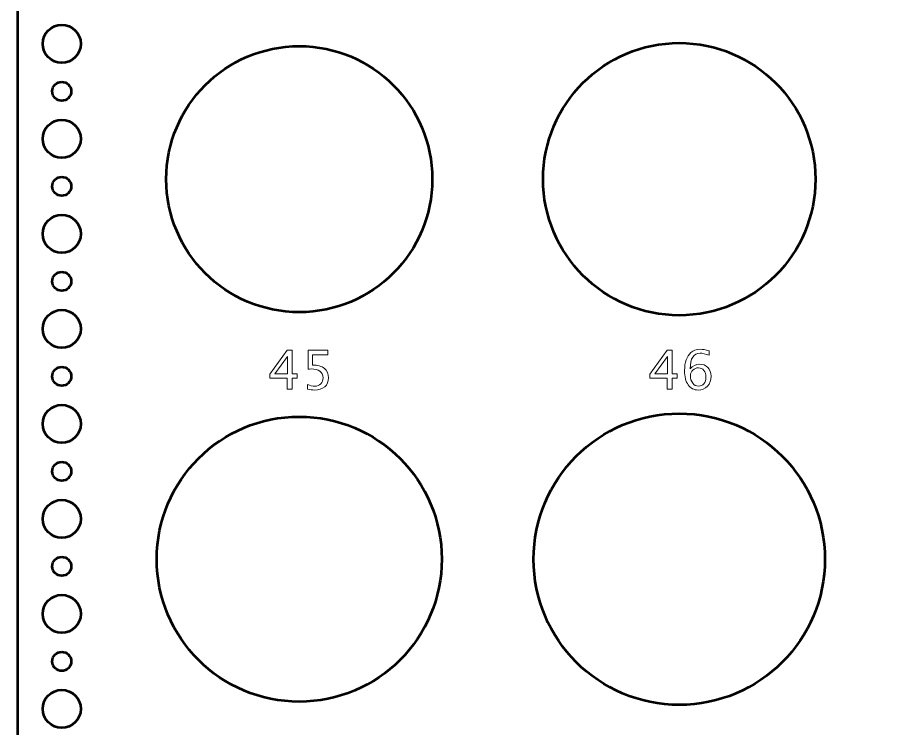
# Model space of a CAD drawing. Header units: centimetres. Extents: x -10.4 to 10.4, y -14.9 to 14.9.
# Drawn here: x -10.45 to 3.29, y -2.56 to 8.67 of the extents above; entities that cross this region are included whole.
import ezdxf

# ---------------------------------------------------------------- set-up
doc = ezdxf.new("R2010")
doc.units = ezdxf.units.CM
doc.header["$MEASUREMENT"] = 0
doc.layers.add('Layer 1', color=7, linetype='Continuous')

msp = doc.modelspace()

# ---------------------------------------------------------------- linework, layer by layer
at = {"layer": 'Layer 1', "lineweight": 53}
for centre, major_axis in [((-9.74999, 8.25001), (0, 0.30001)), ((0.00004, 6.11323), (0, 2.15004)), ((-5.99996, 6.11323), (0, 2.10004)), ((-9.75, 7.5), (0, 0.15)), ((-9.74999, 6.75001), (0, 0.30001)), ((-9.75, 6), (0, 0.15)), ((-9.74999, 5.25001), (0, 0.30001)), ((-9.75, 4.5), (0, 0.15)), ((-9.74999, 3.75001), (0, 0.30001)), ((-9.75, 3), (0, 0.15)), ((-9.74999, 2.25001), (0, 0.30001)), ((-5.99996, 0.11323), (0, 2.25004)), ((0.00004, 0.11323), (0, 2.30004)), ((-9.75, 1.5), (0, 0.15)), ((-9.74999, 0.75001), (0, 0.30001)), ((-9.75, 0), (0, 0.15)), ((-9.74999, -0.74999), (0, 0.30001)), ((-9.75, -1.5), (0, 0.15)), ((-9.74999, -2.24999), (0, 0.30001))]:
    msp.add_ellipse(centre, major_axis=major_axis, ratio=1, dxfattribs=at)
msp.add_open_spline([(-10.45, -14.45), (-10.45, -14.45), (-10.45, 14.45), (-10.45, 14.45), (-10.45, 14.45), (-10.45, 14.72614), (-10.22614, 14.95), (-9.95, 14.95), (-9.95, 14.95), (-9.95, 14.95), (9.95, 14.95), (9.95, 14.95), (9.95, 14.95), (10.22614, 14.95), (10.45, 14.72614), (10.45, 14.45), (10.45, 14.45), (10.45, 14.45), (10.45, -14.45), (10.45, -14.45), (10.45, -14.45), (10.45, -14.72614), (10.22614, -14.95), (9.95, -14.95), (9.95, -14.95), (9.95, -14.95), (-9.95, -14.95), (-9.95, -14.95), (-9.95, -14.95), (-10.22614, -14.95), (-10.45, -14.72614), (-10.45, -14.45)], degree=3, knots=[0, 0, 0, 0, 0.11111111, 0.11111111, 0.11111111, 0.11111111, 0.22222222, 0.22222222, 0.22222222, 0.22222222, 0.33333333, 0.33333333, 0.33333333, 0.33333333, 0.44444444, 0.44444444, 0.44444444, 0.44444444, 0.55555556, 0.55555556, 0.55555556, 0.55555556, 0.66666667, 0.66666667, 0.66666667, 0.66666667, 0.77777778, 0.77777778, 0.77777778, 0.77777778, 1, 1, 1, 1], dxfattribs=at)
at = {"layer": 'Layer 1', "color": 5, "lineweight": 9}
for points, knots in [([(-6.18896, 2.79958), (-6.18896, 2.79958), (-6.18896, 2.97315), (-6.18896, 2.97315), (-6.18896, 2.97315), (-6.18896, 2.97315), (-6.46497, 2.97315), (-6.46497, 2.97315), (-6.46497, 2.97315), (-6.46497, 2.97315), (-6.46497, 3.03495), (-6.46497, 3.03495), (-6.46497, 3.03495), (-6.46497, 3.03495), (-6.18896, 3.41172), (-6.18896, 3.41172), (-6.18896, 3.41172), (-6.18896, 3.41172), (-6.11276, 3.41172), (-6.11276, 3.41172), (-6.11276, 3.41172), (-6.11276, 3.41172), (-6.11276, 3.04003), (-6.11276, 3.04003), (-6.11276, 3.04003), (-6.11276, 3.04003), (-6.03063, 3.04003), (-6.03063, 3.04003), (-6.03063, 3.04003), (-6.03063, 3.04003), (-6.03063, 2.97315), (-6.03063, 2.97315), (-6.03063, 2.97315), (-6.03063, 2.97315), (-6.11276, 2.97315), (-6.11276, 2.97315), (-6.11276, 2.97315), (-6.11276, 2.97315), (-6.11276, 2.79958), (-6.11276, 2.79958), (-6.11276, 2.79958), (-6.11276, 2.79958), (-6.18896, 2.79958), (-6.18896, 2.79958)], [0, 0, 0, 0, 0.08333333, 0.08333333, 0.08333333, 0.08333333, 0.16666667, 0.16666667, 0.16666667, 0.16666667, 0.25, 0.25, 0.25, 0.25, 0.33333333, 0.33333333, 0.33333333, 0.33333333, 0.41666667, 0.41666667, 0.41666667, 0.41666667, 0.5, 0.5, 0.5, 0.5, 0.58333333, 0.58333333, 0.58333333, 0.58333333, 0.66666667, 0.66666667, 0.66666667, 0.66666667, 0.75, 0.75, 0.75, 0.75, 0.83333333, 0.83333333, 0.83333333, 0.83333333, 1, 1, 1, 1]), ([(-6.38468, 3.04003), (-6.38468, 3.04003), (-6.18388, 3.04003), (-6.18388, 3.04003), (-6.18388, 3.04003), (-6.18388, 3.04003), (-6.18388, 3.31125), (-6.18388, 3.31125), (-6.18388, 3.31125), (-6.18388, 3.31125), (-6.38468, 3.04003), (-6.38468, 3.04003)], [0, 0, 0, 0, 0.25, 0.25, 0.25, 0.25, 0.5, 0.5, 0.5, 0.5, 1, 1, 1, 1]), ([(-5.86948, 2.79704), (-5.86948, 2.79704), (-5.86948, 2.86985), (-5.86948, 2.86985), (-5.86948, 2.86985), (-5.82898, 2.85348), (-5.79059, 2.8453), (-5.75391, 2.8453), (-5.75391, 2.8453), (-5.71383, 2.8453), (-5.68222, 2.85715), (-5.65922, 2.88086), (-5.65922, 2.88086), (-5.63622, 2.90457), (-5.62479, 2.93716), (-5.62479, 2.97865), (-5.62479, 2.97865), (-5.62479, 3.02324), (-5.64102, 3.05739), (-5.67347, 3.08096), (-5.67347, 3.08096), (-5.70593, 3.10452), (-5.75292, 3.11623), (-5.8143, 3.11623), (-5.8143, 3.11623), (-5.82855, 3.11623), (-5.84365, 3.11525), (-5.85932, 3.11327), (-5.85932, 3.11327), (-5.85932, 3.11327), (-5.85932, 3.41172), (-5.85932, 3.41172), (-5.85932, 3.41172), (-5.85932, 3.41172), (-5.54943, 3.41172), (-5.54943, 3.41172), (-5.54943, 3.41172), (-5.54943, 3.41172), (-5.54943, 3.3406), (-5.54943, 3.3406), (-5.54943, 3.3406), (-5.54943, 3.3406), (-5.7882, 3.3406), (-5.7882, 3.3406), (-5.7882, 3.3406), (-5.7882, 3.3406), (-5.7882, 3.17889), (-5.7882, 3.17889), (-5.7882, 3.17889), (-5.70946, 3.17889), (-5.64807, 3.16083), (-5.6039, 3.1247), (-5.6039, 3.1247), (-5.55974, 3.08872), (-5.53758, 3.03876), (-5.53758, 2.97484), (-5.53758, 2.97484), (-5.53758, 2.91529), (-5.55762, 2.86872), (-5.5977, 2.835), (-5.5977, 2.835), (-5.63777, 2.80127), (-5.69309, 2.78434), (-5.76364, 2.78434), (-5.76364, 2.78434), (-5.79511, 2.78434), (-5.83039, 2.78857), (-5.86948, 2.79704)], [0, 0, 0, 0, 0.05555556, 0.05555556, 0.05555556, 0.05555556, 0.11111111, 0.11111111, 0.11111111, 0.11111111, 0.16666667, 0.16666667, 0.16666667, 0.16666667, 0.22222222, 0.22222222, 0.22222222, 0.22222222, 0.27777778, 0.27777778, 0.27777778, 0.27777778, 0.33333333, 0.33333333, 0.33333333, 0.33333333, 0.38888889, 0.38888889, 0.38888889, 0.38888889, 0.44444444, 0.44444444, 0.44444444, 0.44444444, 0.5, 0.5, 0.5, 0.5, 0.55555556, 0.55555556, 0.55555556, 0.55555556, 0.61111111, 0.61111111, 0.61111111, 0.61111111, 0.66666667, 0.66666667, 0.66666667, 0.66666667, 0.72222222, 0.72222222, 0.72222222, 0.72222222, 0.77777778, 0.77777778, 0.77777778, 0.77777778, 0.83333333, 0.83333333, 0.83333333, 0.83333333, 0.88888889, 0.88888889, 0.88888889, 0.88888889, 1, 1, 1, 1]), ([(-0.18896, 2.79958), (-0.18896, 2.79958), (-0.18896, 2.97315), (-0.18896, 2.97315), (-0.18896, 2.97315), (-0.18896, 2.97315), (-0.46497, 2.97315), (-0.46497, 2.97315), (-0.46497, 2.97315), (-0.46497, 2.97315), (-0.46497, 3.03495), (-0.46497, 3.03495), (-0.46497, 3.03495), (-0.46497, 3.03495), (-0.18896, 3.41172), (-0.18896, 3.41172), (-0.18896, 3.41172), (-0.18896, 3.41172), (-0.11276, 3.41172), (-0.11276, 3.41172), (-0.11276, 3.41172), (-0.11276, 3.41172), (-0.11276, 3.04003), (-0.11276, 3.04003), (-0.11276, 3.04003), (-0.11276, 3.04003), (-0.03063, 3.04003), (-0.03063, 3.04003), (-0.03063, 3.04003), (-0.03063, 3.04003), (-0.03063, 2.97315), (-0.03063, 2.97315), (-0.03063, 2.97315), (-0.03063, 2.97315), (-0.11276, 2.97315), (-0.11276, 2.97315), (-0.11276, 2.97315), (-0.11276, 2.97315), (-0.11276, 2.79958), (-0.11276, 2.79958), (-0.11276, 2.79958), (-0.11276, 2.79958), (-0.18896, 2.79958), (-0.18896, 2.79958)], [0, 0, 0, 0, 0.08333333, 0.08333333, 0.08333333, 0.08333333, 0.16666667, 0.16666667, 0.16666667, 0.16666667, 0.25, 0.25, 0.25, 0.25, 0.33333333, 0.33333333, 0.33333333, 0.33333333, 0.41666667, 0.41666667, 0.41666667, 0.41666667, 0.5, 0.5, 0.5, 0.5, 0.58333333, 0.58333333, 0.58333333, 0.58333333, 0.66666667, 0.66666667, 0.66666667, 0.66666667, 0.75, 0.75, 0.75, 0.75, 0.83333333, 0.83333333, 0.83333333, 0.83333333, 1, 1, 1, 1]), ([(-0.38468, 3.04003), (-0.38468, 3.04003), (-0.18388, 3.04003), (-0.18388, 3.04003), (-0.18388, 3.04003), (-0.18388, 3.04003), (-0.18388, 3.31125), (-0.18388, 3.31125), (-0.18388, 3.31125), (-0.18388, 3.31125), (-0.38468, 3.04003), (-0.38468, 3.04003)], [0, 0, 0, 0, 0.25, 0.25, 0.25, 0.25, 0.5, 0.5, 0.5, 0.5, 1, 1, 1, 1]), ([(0.17286, 3.1168), (0.2118, 3.16718), (0.26077, 3.19243), (0.31975, 3.19243), (0.31975, 3.19243), (0.37324, 3.19243), (0.41698, 3.1748), (0.45113, 3.13938), (0.45113, 3.13938), (0.48514, 3.10396), (0.50221, 3.05852), (0.50221, 3.00306), (0.50221, 3.00306), (0.50221, 2.93942), (0.48316, 2.88707), (0.44492, 2.84601), (0.44492, 2.84601), (0.40668, 2.80494), (0.35814, 2.78434), (0.29901, 2.78434), (0.29901, 2.78434), (0.23184, 2.78434), (0.17907, 2.81157), (0.14111, 2.8659), (0.14111, 2.8659), (0.10301, 2.92037), (0.08396, 2.99573), (0.08396, 3.09182), (0.08396, 3.09182), (0.08396, 3.22136), (0.11726, 3.31633), (0.18372, 3.37701), (0.18372, 3.37701), (0.21985, 3.41031), (0.2698, 3.42696), (0.33344, 3.42696), (0.33344, 3.42696), (0.37041, 3.42696), (0.41627, 3.41934), (0.47089, 3.4041), (0.47089, 3.4041), (0.47089, 3.4041), (0.47089, 3.33298), (0.47089, 3.33298), (0.47089, 3.33298), (0.41317, 3.355), (0.36576, 3.366), (0.3285, 3.366), (0.3285, 3.366), (0.22479, 3.366), (0.17286, 3.28289), (0.17286, 3.1168)], [0, 0, 0, 0, 0.07142857, 0.07142857, 0.07142857, 0.07142857, 0.14285714, 0.14285714, 0.14285714, 0.14285714, 0.21428571, 0.21428571, 0.21428571, 0.21428571, 0.28571429, 0.28571429, 0.28571429, 0.28571429, 0.35714286, 0.35714286, 0.35714286, 0.35714286, 0.42857143, 0.42857143, 0.42857143, 0.42857143, 0.5, 0.5, 0.5, 0.5, 0.57142857, 0.57142857, 0.57142857, 0.57142857, 0.64285714, 0.64285714, 0.64285714, 0.64285714, 0.71428571, 0.71428571, 0.71428571, 0.71428571, 0.78571429, 0.78571429, 0.78571429, 0.78571429, 0.85714286, 0.85714286, 0.85714286, 0.85714286, 1, 1, 1, 1]), ([(0.42093, 2.98698), (0.42093, 3.03227), (0.41049, 3.06812), (0.38946, 3.0945), (0.38946, 3.0945), (0.36844, 3.12089), (0.33965, 3.13401), (0.3031, 3.13401), (0.3031, 3.13401), (0.26825, 3.13401), (0.23847, 3.12244), (0.21364, 3.09916), (0.21364, 3.09916), (0.18866, 3.07602), (0.17624, 3.04808), (0.17624, 3.01548), (0.17624, 3.01548), (0.17624, 2.96412), (0.1881, 2.92291), (0.21166, 2.89187), (0.21166, 2.89187), (0.23537, 2.86082), (0.2667, 2.8453), (0.30564, 2.8453), (0.30564, 2.8453), (0.34106, 2.8453), (0.36914, 2.858), (0.38989, 2.8834), (0.38989, 2.8834), (0.41063, 2.9088), (0.42093, 2.94337), (0.42093, 2.98698)], [0, 0, 0, 0, 0.11111111, 0.11111111, 0.11111111, 0.11111111, 0.22222222, 0.22222222, 0.22222222, 0.22222222, 0.33333333, 0.33333333, 0.33333333, 0.33333333, 0.44444444, 0.44444444, 0.44444444, 0.44444444, 0.55555556, 0.55555556, 0.55555556, 0.55555556, 0.66666667, 0.66666667, 0.66666667, 0.66666667, 0.77777778, 0.77777778, 0.77777778, 0.77777778, 1, 1, 1, 1])]:
    msp.add_open_spline(points, degree=3, knots=knots, dxfattribs=at)

doc.saveas('drawing.dxf')
